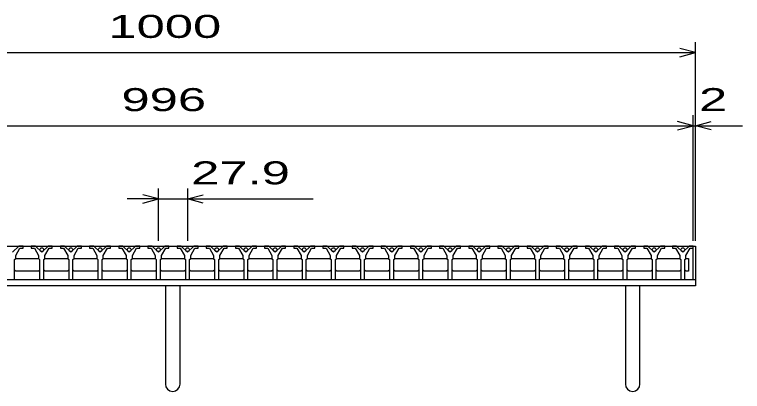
# Model space of a CAD drawing. Units: millimetres, scale not verified. Extents: x -1820 to 1724, y -1285 to 1059.
# Drawn here: x -1079 to -383, y -676 to -316 of the extents above; entities that cross this region are included whole.
import ezdxf
from ezdxf.enums import TextEntityAlignment as Align

# ---------------------------------------------------------------- set-up
doc = ezdxf.new("R2010")
doc.units = ezdxf.units.MM
doc.header["$LTSCALE"] = 10
for name, color, linetype, lineweight in [('16', 3, 'Continuous', 25), ('17', 3, 'Continuous', 25), ('19', 6, 'Continuous', 25), ('22', 2, 'Continuous', 25)]:
    doc.layers.add(name, color=color, linetype=linetype, lineweight=lineweight)
doc.styles.add('ベクトル', font='')
doc.styles.get('ベクトル').set_extended_font_data('ベクトル')

msp = doc.modelspace()

# ---------------------------------------------------------------- linework, layer by layer
at = {"layer": '16'}
for p, q in [((-1426, -537), (-430, -537)), ((-1075.2, -537), (-1081.2, -543)), ((-1078.2, -546), (-1074.2, -539)), ((-1071.2, -537), (-1075.2, -537)), ((-1074.2, -539), (-1071.2, -539)), ((-1071.2, -539), (-1071.2, -537)), ((-1063.3, -537), (-1063.3, -539)), ((-1059.3, -537), (-1063.3, -537)), ((-1063.3, -539), (-1060.3, -539)), ((-1060.3, -539), (-1056.3, -546)), ((-1053.3, -543), (-1059.3, -537)), ((-1047.3, -537), (-1053.3, -543)), ((-1050.3, -546), (-1046.3, -539)), ((-1043.3, -537), (-1047.3, -537)), ((-1046.3, -539), (-1043.3, -539)), ((-1043.3, -539), (-1043.3, -537)), ((-1035.4, -537), (-1035.4, -539)), ((-1031.4, -537), (-1035.4, -537)), ((-1035.4, -539), (-1032.4, -539)), ((-1032.4, -539), (-1028.4, -546)), ((-1025.4, -543), (-1031.4, -537)), ((-1019.4, -537), (-1025.4, -543)), ((-1022.4, -546), (-1018.4, -539)), ((-1015.4, -537), (-1019.4, -537)), ((-1018.4, -539), (-1015.4, -539)), ((-1015.4, -539), (-1015.4, -537)), ((-1007.5, -537), (-1007.5, -539)), ((-1003.5, -537), (-1007.5, -537)), ((-1007.5, -539), (-1004.5, -539)), ((-1004.5, -539), (-1000.5, -546)), ((-997.5, -543), (-1003.5, -537)), ((-991.5, -537), (-997.5, -543)), ((-994.5, -546), (-990.5, -539)), ((-987.5, -537), (-991.5, -537)), ((-990.5, -539), (-987.5, -539)), ((-987.5, -539), (-987.5, -537)), ((-979.6, -537), (-979.6, -539)), ((-975.6, -537), (-979.6, -537)), ((-979.6, -539), (-976.6, -539)), ((-976.6, -539), (-972.6, -546)), ((-969.6, -543), (-975.6, -537)), ((-963.6, -537), (-969.6, -543)), ((-966.6, -546), (-962.6, -539)), ((-959.6, -537), (-963.6, -537)), ((-962.6, -539), (-959.6, -539)), ((-959.6, -539), (-959.6, -537)), ((-951.7, -537), (-951.7, -539)), ((-947.7, -537), (-951.7, -537)), ((-951.7, -539), (-948.7, -539)), ((-948.7, -539), (-944.7, -546)), ((-941.7, -543), (-947.7, -537)), ((-935.7, -537), (-941.7, -543)), ((-938.7, -546), (-934.7, -539)), ((-931.7, -537), (-935.7, -537)), ((-934.7, -539), (-931.7, -539)), ((-931.7, -539), (-931.7, -537)), ((-923.8, -537), (-923.8, -539)), ((-919.8, -537), (-923.8, -537)), ((-923.8, -539), (-920.8, -539)), ((-920.8, -539), (-916.8, -546)), ((-913.8, -543), (-919.8, -537)), ((-907.8, -537), (-913.8, -543)), ((-910.8, -546), (-906.8, -539)), ((-903.8, -537), (-907.8, -537)), ((-906.8, -539), (-903.8, -539)), ((-903.8, -539), (-903.8, -537)), ((-895.9, -537), (-895.9, -539)), ((-891.9, -537), (-895.9, -537)), ((-895.9, -539), (-892.9, -539)), ((-892.9, -539), (-888.9, -546)), ((-885.9, -543), (-891.9, -537)), ((-879.9, -537), (-885.9, -543)), ((-882.9, -546), (-878.9, -539)), ((-875.9, -537), (-879.9, -537)), ((-878.9, -539), (-875.9, -539)), ((-875.9, -539), (-875.9, -537)), ((-868, -537), (-868, -539)), ((-864, -537), (-868, -537)), ((-868, -539), (-865, -539)), ((-865, -539), (-861, -546)), ((-858, -543), (-864, -537)), ((-852, -537), (-858, -543)), ((-855, -546), (-851, -539)), ((-848, -537), (-852, -537)), ((-851, -539), (-848, -539)), ((-848, -539), (-848, -537)), ((-840.1, -537), (-840.1, -539)), ((-836.1, -537), (-840.1, -537)), ((-840.1, -539), (-837.1, -539)), ((-837.1, -539), (-833.1, -546)), ((-830.1, -543), (-836.1, -537)), ((-824.1, -537), (-830.1, -543)), ((-827.1, -546), (-823.1, -539)), ((-820.1, -537), (-824.1, -537)), ((-823.1, -539), (-820.1, -539)), ((-820.1, -539), (-820.1, -537)), ((-812.2, -537), (-812.2, -539)), ((-808.2, -537), (-812.2, -537)), ((-812.2, -539), (-809.2, -539)), ((-809.2, -539), (-805.2, -546)), ((-802.2, -543), (-808.2, -537)), ((-796.2, -537), (-802.2, -543)), ((-799.2, -546), (-795.2, -539)), ((-792.2, -537), (-796.2, -537)), ((-795.2, -539), (-792.2, -539)), ((-792.2, -539), (-792.2, -537)), ((-784.3, -537), (-784.3, -539)), ((-780.3, -537), (-784.3, -537)), ((-784.3, -539), (-781.3, -539)), ((-781.3, -539), (-777.3, -546)), ((-774.3, -543), (-780.3, -537)), ((-768.3, -537), (-774.3, -543)), ((-771.3, -546), (-767.3, -539)), ((-764.3, -537), (-768.3, -537)), ((-767.3, -539), (-764.3, -539)), ((-764.3, -539), (-764.3, -537)), ((-756.4, -537), (-756.4, -539)), ((-752.4, -537), (-756.4, -537)), ((-756.4, -539), (-753.4, -539)), ((-753.4, -539), (-749.4, -546)), ((-746.4, -543), (-752.4, -537)), ((-740.4, -537), (-746.4, -543)), ((-743.4, -546), (-739.4, -539)), ((-736.4, -537), (-740.4, -537)), ((-739.4, -539), (-736.4, -539)), ((-736.4, -539), (-736.4, -537)), ((-728.5, -537), (-728.5, -539)), ((-724.5, -537), (-728.5, -537)), ((-728.5, -539), (-725.5, -539)), ((-725.5, -539), (-721.5, -546)), ((-718.5, -543), (-724.5, -537)), ((-712.5, -537), (-718.5, -543)), ((-715.5, -546), (-711.5, -539)), ((-708.5, -537), (-712.5, -537)), ((-711.5, -539), (-708.5, -539)), ((-708.5, -539), (-708.5, -537)), ((-700.6, -537), (-700.6, -539)), ((-696.6, -537), (-700.6, -537)), ((-700.6, -539), (-697.6, -539)), ((-697.6, -539), (-693.6, -546)), ((-690.6, -543), (-696.6, -537)), ((-684.6, -537), (-690.6, -543)), ((-687.6, -546), (-683.6, -539)), ((-680.6, -537), (-684.6, -537)), ((-683.6, -539), (-680.6, -539)), ((-680.6, -539), (-680.6, -537)), ((-672.7, -537), (-672.7, -539)), ((-668.7, -537), (-672.7, -537)), ((-672.7, -539), (-669.7, -539)), ((-669.7, -539), (-665.7, -546)), ((-662.7, -543), (-668.7, -537)), ((-656.7, -537), (-662.7, -543)), ((-659.7, -546), (-655.7, -539)), ((-652.7, -537), (-656.7, -537)), ((-655.7, -539), (-652.7, -539)), ((-652.7, -539), (-652.7, -537)), ((-644.8, -537), (-644.8, -539)), ((-640.8, -537), (-644.8, -537)), ((-644.8, -539), (-641.8, -539)), ((-641.8, -539), (-637.8, -546)), ((-634.8, -543), (-640.8, -537)), ((-628.8, -537), (-634.8, -543)), ((-631.8, -546), (-627.8, -539)), ((-624.8, -537), (-628.8, -537)), ((-627.8, -539), (-624.8, -539)), ((-624.8, -539), (-624.8, -537)), ((-616.9, -537), (-616.9, -539)), ((-612.9, -537), (-616.9, -537)), ((-616.9, -539), (-613.9, -539)), ((-613.9, -539), (-609.9, -546)), ((-606.9, -543), (-612.9, -537)), ((-600.9, -537), (-606.9, -543)), ((-603.9, -546), (-599.9, -539)), ((-596.9, -537), (-600.9, -537)), ((-599.9, -539), (-596.9, -539)), ((-596.9, -539), (-596.9, -537)), ((-589, -537), (-589, -539)), ((-585, -537), (-589, -537)), ((-589, -539), (-586, -539)), ((-586, -539), (-582, -546)), ((-579, -543), (-585, -537)), ((-573, -537), (-579, -543)), ((-576, -546), (-572, -539)), ((-569, -537), (-573, -537)), ((-572, -539), (-569, -539)), ((-569, -539), (-569, -537)), ((-561.1, -537), (-561.1, -539)), ((-557.1, -537), (-561.1, -537)), ((-561.1, -539), (-558.1, -539)), ((-558.1, -539), (-554.1, -546)), ((-551.1, -543), (-557.1, -537)), ((-545.1, -537), (-551.1, -543)), ((-548.1, -546), (-544.1, -539)), ((-541.1, -537), (-545.1, -537)), ((-544.1, -539), (-541.1, -539)), ((-541.1, -539), (-541.1, -537)), ((-533.2, -537), (-533.2, -539)), ((-529.2, -537), (-533.2, -537)), ((-533.2, -539), (-530.2, -539)), ((-530.2, -539), (-526.2, -546)), ((-523.2, -543), (-529.2, -537)), ((-517.2, -537), (-523.2, -543)), ((-520.2, -546), (-516.2, -539)), ((-513.2, -537), (-517.2, -537)), ((-516.2, -539), (-513.2, -539)), ((-513.2, -539), (-513.2, -537)), ((-505.3, -537), (-505.3, -539)), ((-501.3, -537), (-505.3, -537)), ((-505.3, -539), (-502.3, -539)), ((-502.3, -539), (-498.3, -546)), ((-495.3, -543), (-501.3, -537)), ((-489.3, -537), (-495.3, -543)), ((-492.3, -546), (-488.3, -539)), ((-485.3, -537), (-489.3, -537)), ((-488.3, -539), (-485.3, -539)), ((-485.3, -539), (-485.3, -537)), ((-477.4, -537), (-477.4, -539)), ((-473.4, -537), (-477.4, -537)), ((-477.4, -539), (-474.4, -539)), ((-474.4, -539), (-470.4, -546)), ((-467.4, -543), (-473.4, -537)), ((-461.4, -537), (-467.4, -543)), ((-464.4, -546), (-460.4, -539)), ((-457.4, -537), (-461.4, -537)), ((-460.4, -539), (-457.4, -539)), ((-457.4, -539), (-457.4, -537)), ((-450, -537), (-450, -539)), ((-446, -537), (-450, -537)), ((-450, -539), (-447, -539)), ((-447, -539), (-443, -546)), ((-440, -543), (-446, -537)), ((-434, -537), (-440, -543)), ((-437, -546), (-433, -539)), ((-430, -537), (-434, -537)), ((-433, -539), (-430, -539)), ((-430, -539), (-430, -537)), ((-430, -569), (-430, -537)), ((-1079.2, -550), (-1078.2, -549)), ((-1079.2, -569), (-1079.2, -550)), ((-1078.95, -550), (-1077.95, -549)), ((-1078.2, -549), (-1078.2, -546)), ((-1077.95, -549), (-1056.55, -549)), ((-1056.55, -549), (-1055.55, -550)), ((-1056.3, -546), (-1056.3, -549)), ((-1056.3, -549), (-1055.3, -550)), ((-1055.3, -550), (-1055.3, -569)), ((-1051.3, -550), (-1050.3, -549)), ((-1051.3, -569), (-1051.3, -550)), ((-1051.05, -550), (-1050.05, -549)), ((-1050.3, -549), (-1050.3, -546)), ((-1050.05, -549), (-1028.65, -549)), ((-1028.65, -549), (-1027.65, -550)), ((-1028.4, -546), (-1028.4, -549)), ((-1028.4, -549), (-1027.4, -550)), ((-1027.4, -550), (-1027.4, -569)), ((-1023.4, -550), (-1022.4, -549)), ((-1023.4, -569), (-1023.4, -550)), ((-1023.15, -550), (-1022.15, -549)), ((-1022.4, -549), (-1022.4, -546)), ((-1022.15, -549), (-1000.75, -549)), ((-1000.75, -549), (-999.75, -550)), ((-1000.5, -546), (-1000.5, -549)), ((-1000.5, -549), (-999.5, -550)), ((-999.5, -550), (-999.5, -569)), ((-995.5, -550), (-994.5, -549)), ((-995.5, -569), (-995.5, -550)), ((-995.25, -550), (-994.25, -549)), ((-994.5, -549), (-994.5, -546)), ((-994.25, -549), (-972.85, -549)), ((-972.85, -549), (-971.85, -550)), ((-972.6, -546), (-972.6, -549)), ((-972.6, -549), (-971.6, -550)), ((-971.6, -550), (-971.6, -569)), ((-967.6, -550), (-966.6, -549)), ((-967.6, -569), (-967.6, -550)), ((-967.35, -550), (-966.35, -549)), ((-966.6, -549), (-966.6, -546)), ((-966.35, -549), (-944.95, -549)), ((-944.95, -549), (-943.95, -550)), ((-944.7, -546), (-944.7, -549)), ((-944.7, -549), (-943.7, -550)), ((-943.7, -550), (-943.7, -569)), ((-939.7, -550), (-938.7, -549)), ((-939.7, -569), (-939.7, -550)), ((-939.45, -550), (-938.45, -549)), ((-938.7, -549), (-938.7, -546)), ((-938.45, -549), (-917.05, -549)), ((-917.05, -549), (-916.05, -550)), ((-916.8, -546), (-916.8, -549)), ((-916.8, -549), (-915.8, -550)), ((-915.8, -550), (-915.8, -569)), ((-911.8, -550), (-910.8, -549)), ((-911.8, -569), (-911.8, -550)), ((-911.55, -550), (-910.55, -549)), ((-910.8, -549), (-910.8, -546)), ((-910.55, -549), (-889.15, -549)), ((-889.15, -549), (-888.15, -550)), ((-888.9, -546), (-888.9, -549)), ((-888.9, -549), (-887.9, -550)), ((-887.9, -550), (-887.9, -569)), ((-883.9, -550), (-882.9, -549)), ((-883.9, -569), (-883.9, -550)), ((-883.65, -550), (-882.65, -549)), ((-882.9, -549), (-882.9, -546)), ((-882.65, -549), (-861.25, -549)), ((-861.25, -549), (-860.25, -550)), ((-861, -546), (-861, -549)), ((-861, -549), (-860, -550)), ((-860, -550), (-860, -569)), ((-856, -550), (-855, -549)), ((-856, -569), (-856, -550)), ((-855.75, -550), (-854.75, -549)), ((-855, -549), (-855, -546)), ((-854.75, -549), (-833.35, -549)), ((-833.35, -549), (-832.35, -550)), ((-833.1, -546), (-833.1, -549)), ((-833.1, -549), (-832.1, -550)), ((-832.1, -550), (-832.1, -569)), ((-828.1, -550), (-827.1, -549)), ((-828.1, -569), (-828.1, -550)), ((-827.85, -550), (-826.85, -549)), ((-827.1, -549), (-827.1, -546)), ((-826.85, -549), (-805.45, -549)), ((-805.45, -549), (-804.45, -550)), ((-805.2, -546), (-805.2, -549)), ((-805.2, -549), (-804.2, -550)), ((-804.2, -550), (-804.2, -569)), ((-800.2, -550), (-799.2, -549)), ((-800.2, -569), (-800.2, -550)), ((-799.95, -550), (-798.95, -549)), ((-799.2, -549), (-799.2, -546)), ((-798.95, -549), (-777.55, -549)), ((-777.55, -549), (-776.55, -550)), ((-777.3, -546), (-777.3, -549)), ((-777.3, -549), (-776.3, -550)), ((-776.3, -550), (-776.3, -569)), ((-772.3, -550), (-771.3, -549)), ((-772.3, -569), (-772.3, -550)), ((-772.05, -550), (-771.05, -549)), ((-771.3, -549), (-771.3, -546)), ((-771.05, -549), (-749.65, -549)), ((-749.65, -549), (-748.65, -550)), ((-749.4, -546), (-749.4, -549)), ((-749.4, -549), (-748.4, -550)), ((-748.4, -550), (-748.4, -569)), ((-744.4, -550), (-743.4, -549)), ((-744.4, -569), (-744.4, -550)), ((-744.15, -550), (-743.15, -549)), ((-743.4, -549), (-743.4, -546)), ((-743.15, -549), (-721.75, -549)), ((-721.75, -549), (-720.75, -550)), ((-721.5, -546), (-721.5, -549)), ((-721.5, -549), (-720.5, -550)), ((-720.5, -550), (-720.5, -569)), ((-716.5, -550), (-715.5, -549)), ((-716.5, -569), (-716.5, -550)), ((-716.25, -550), (-715.25, -549)), ((-715.5, -549), (-715.5, -546)), ((-715.25, -549), (-693.85, -549)), ((-693.85, -549), (-692.85, -550)), ((-693.6, -546), (-693.6, -549)), ((-693.6, -549), (-692.6, -550)), ((-692.6, -550), (-692.6, -569)), ((-688.6, -550), (-687.6, -549)), ((-688.6, -569), (-688.6, -550)), ((-688.35, -550), (-687.35, -549)), ((-687.6, -549), (-687.6, -546)), ((-687.35, -549), (-665.95, -549)), ((-665.95, -549), (-664.95, -550)), ((-665.7, -546), (-665.7, -549)), ((-665.7, -549), (-664.7, -550)), ((-664.7, -550), (-664.7, -569)), ((-660.7, -550), (-659.7, -549)), ((-660.7, -569), (-660.7, -550)), ((-660.45, -550), (-659.45, -549)), ((-659.7, -549), (-659.7, -546)), ((-659.45, -549), (-638.05, -549)), ((-638.05, -549), (-637.05, -550)), ((-637.8, -546), (-637.8, -549)), ((-637.8, -549), (-636.8, -550)), ((-636.8, -550), (-636.8, -569)), ((-632.8, -550), (-631.8, -549)), ((-632.8, -569), (-632.8, -550)), ((-632.55, -550), (-631.55, -549)), ((-631.8, -549), (-631.8, -546)), ((-631.55, -549), (-610.15, -549)), ((-610.15, -549), (-609.15, -550)), ((-609.9, -546), (-609.9, -549)), ((-609.9, -549), (-608.9, -550)), ((-608.9, -550), (-608.9, -569)), ((-604.9, -550), (-603.9, -549)), ((-604.9, -569), (-604.9, -550)), ((-604.65, -550), (-603.65, -549)), ((-603.9, -549), (-603.9, -546)), ((-603.65, -549), (-582.25, -549)), ((-582.25, -549), (-581.25, -550)), ((-582, -546), (-582, -549)), ((-582, -549), (-581, -550)), ((-581, -550), (-581, -569)), ((-577, -550), (-576, -549)), ((-577, -569), (-577, -550)), ((-576.75, -550), (-575.75, -549)), ((-576, -549), (-576, -546)), ((-575.75, -549), (-554.35, -549)), ((-554.35, -549), (-553.35, -550)), ((-554.1, -546), (-554.1, -549)), ((-554.1, -549), (-553.1, -550)), ((-553.1, -550), (-553.1, -569)), ((-549.1, -550), (-548.1, -549)), ((-549.1, -569), (-549.1, -550)), ((-548.85, -550), (-547.85, -549)), ((-548.1, -549), (-548.1, -546)), ((-547.85, -549), (-526.45, -549)), ((-526.45, -549), (-525.45, -550)), ((-526.2, -546), (-526.2, -549)), ((-526.2, -549), (-525.2, -550)), ((-525.2, -550), (-525.2, -569)), ((-521.2, -550), (-520.2, -549)), ((-521.2, -569), (-521.2, -550)), ((-520.95, -550), (-519.95, -549)), ((-520.2, -549), (-520.2, -546)), ((-519.95, -549), (-498.55, -549)), ((-498.55, -549), (-497.55, -550)), ((-498.3, -546), (-498.3, -549)), ((-498.3, -549), (-497.3, -550)), ((-497.3, -550), (-497.3, -569)), ((-493.3, -550), (-492.3, -549)), ((-493.3, -569), (-493.3, -550)), ((-493.05, -550), (-492.05, -549)), ((-492.3, -549), (-492.3, -546)), ((-492.05, -549), (-470.65, -549)), ((-470.65, -549), (-469.65, -550)), ((-470.4, -546), (-470.4, -549)), ((-470.4, -549), (-469.4, -550)), ((-469.4, -550), (-469.4, -569)), ((-465.4, -550), (-464.4, -549)), ((-465.4, -569), (-465.4, -550)), ((-465.15, -550), (-464.15, -549)), ((-464.4, -549), (-464.4, -546)), ((-464.15, -549), (-443.25, -549)), ((-443.25, -549), (-442.25, -550)), ((-443, -546), (-443, -549)), ((-443, -549), (-442, -550)), ((-442, -550), (-442, -569)), ((-438, -550), (-437, -549)), ((-438, -569), (-438, -550)), ((-437, -549), (-437, -546)), ((-1077.95, -561), (-1078.95, -560)), ((-1056.55, -561), (-1077.95, -561)), ((-1055.55, -560), (-1056.55, -561)), ((-1050.05, -561), (-1051.05, -560)), ((-1028.65, -561), (-1050.05, -561)), ((-1027.65, -560), (-1028.65, -561)), ((-1022.15, -561), (-1023.15, -560)), ((-1000.75, -561), (-1022.15, -561)), ((-999.75, -560), (-1000.75, -561)), ((-994.25, -561), (-995.25, -560)), ((-972.85, -561), (-994.25, -561)), ((-971.85, -560), (-972.85, -561)), ((-966.35, -561), (-967.35, -560)), ((-944.95, -561), (-966.35, -561)), ((-943.95, -560), (-944.95, -561)), ((-938.45, -561), (-939.45, -560)), ((-917.05, -561), (-938.45, -561)), ((-916.05, -560), (-917.05, -561)), ((-910.55, -561), (-911.55, -560)), ((-889.15, -561), (-910.55, -561)), ((-888.15, -560), (-889.15, -561)), ((-882.65, -561), (-883.65, -560)), ((-861.25, -561), (-882.65, -561)), ((-860.25, -560), (-861.25, -561)), ((-854.75, -561), (-855.75, -560)), ((-833.35, -561), (-854.75, -561)), ((-832.35, -560), (-833.35, -561)), ((-826.85, -561), (-827.85, -560)), ((-805.45, -561), (-826.85, -561)), ((-804.45, -560), (-805.45, -561)), ((-798.95, -561), (-799.95, -560)), ((-777.55, -561), (-798.95, -561)), ((-776.55, -560), (-777.55, -561)), ((-771.05, -561), (-772.05, -560)), ((-749.65, -561), (-771.05, -561)), ((-748.65, -560), (-749.65, -561)), ((-743.15, -561), (-744.15, -560)), ((-721.75, -561), (-743.15, -561)), ((-720.75, -560), (-721.75, -561)), ((-715.25, -561), (-716.25, -560)), ((-693.85, -561), (-715.25, -561)), ((-692.85, -560), (-693.85, -561)), ((-687.35, -561), (-688.35, -560)), ((-665.95, -561), (-687.35, -561)), ((-664.95, -560), (-665.95, -561)), ((-659.45, -561), (-660.45, -560)), ((-638.05, -561), (-659.45, -561)), ((-637.05, -560), (-638.05, -561)), ((-631.55, -561), (-632.55, -560)), ((-610.15, -561), (-631.55, -561)), ((-609.15, -560), (-610.15, -561)), ((-603.65, -561), (-604.65, -560)), ((-582.25, -561), (-603.65, -561)), ((-581.25, -560), (-582.25, -561)), ((-575.75, -561), (-576.75, -560)), ((-554.35, -561), (-575.75, -561)), ((-553.35, -560), (-554.35, -561)), ((-547.85, -561), (-548.85, -560)), ((-526.45, -561), (-547.85, -561)), ((-525.45, -560), (-526.45, -561)), ((-519.95, -561), (-520.95, -560)), ((-498.55, -561), (-519.95, -561)), ((-497.55, -560), (-498.55, -561)), ((-492.05, -561), (-493.05, -560)), ((-470.65, -561), (-492.05, -561)), ((-469.65, -560), (-470.65, -561)), ((-464.15, -561), (-465.15, -560)), ((-443.25, -561), (-464.15, -561)), ((-442.25, -560), (-443.25, -561)), ((-1426, -569), (-430, -569)), ((-1083.2, -569), (-1079.2, -569)), ((-1055.3, -569), (-1051.3, -569)), ((-1027.4, -569), (-1023.4, -569)), ((-999.5, -569), (-995.5, -569)), ((-971.6, -569), (-967.6, -569)), ((-943.7, -569), (-939.7, -569)), ((-915.8, -569), (-911.8, -569)), ((-887.9, -569), (-883.9, -569)), ((-860, -569), (-856, -569)), ((-832.1, -569), (-828.1, -569)), ((-804.2, -569), (-800.2, -569)), ((-776.3, -569), (-772.3, -569)), ((-748.4, -569), (-744.4, -569)), ((-720.5, -569), (-716.5, -569)), ((-692.6, -569), (-688.6, -569)), ((-664.7, -569), (-660.7, -569)), ((-636.8, -569), (-632.8, -569)), ((-608.9, -569), (-604.9, -569)), ((-581, -569), (-577, -569)), ((-553.1, -569), (-549.1, -569)), ((-525.2, -569), (-521.2, -569)), ((-497.3, -569), (-493.3, -569)), ((-469.4, -569), (-465.4, -569)), ((-442, -569), (-438, -569))]:
    msp.add_line(p, q, dxfattribs=at)
for centre in [(-1053.3, -540.5), (-1025.4, -540.5), (-997.5, -540.5), (-969.6, -540.5), (-941.7, -540.5), (-913.8, -540.5), (-885.9, -540.5), (-858, -540.5), (-830.1, -540.5), (-802.2, -540.5), (-774.3, -540.5), (-746.4, -540.5), (-718.5, -540.5), (-690.6, -540.5), (-662.7, -540.5), (-634.8, -540.5), (-606.9, -540.5), (-579, -540.5), (-551.1, -540.5), (-523.2, -540.5), (-495.3, -540.5), (-467.4, -540.5), (-440, -540.5)]:
    msp.add_circle(centre, 1.8, dxfattribs=at)
at = {"layer": '17'}
for p, q in [((-437.75, -550), (-436.75, -549)), ((-436.75, -549), (-434.75, -549)), ((-434.75, -549), (-434.75, -561)), ((-436.75, -561), (-437.75, -560)), ((-434.75, -561), (-436.75, -561))]:
    msp.add_line(p, q, dxfattribs=at)
at = {"layer": '19'}
for p, q in [((-430, -537), (-428, -537)), ((-428, -537), (-428, -569)), ((-1428, -569), (-428, -569)), ((-428, -569), (-428, -575)), ((-428, -575), (-1428, -575)), ((-935, -575), (-935, -669)), ((-921, -669), (-921, -575)), ((-495, -575), (-495, -669)), ((-481, -669), (-481, -575))]:
    msp.add_line(p, q, dxfattribs=at)
for centre in [(-928, -669), (-488, -669)]:
    msp.add_arc(centre, 7, 180, 0, dxfattribs=at)
at = {"layer": '22', "color": 4}
for p, q in [((-428, -352), (-443, -348)), ((-428, -532), (-428, -342)), ((-1428, -352), (-428, -352)), ((-443, -356), (-428, -352)), ((-430, -532), (-430, -412)), ((-428, -532), (-428, -412)), ((-1426, -422), (-430, -422)), ((-430, -422), (-445, -418)), ((-445, -426), (-430, -422)), ((-430, -422), (-428, -422)), ((-428, -422), (-413, -418)), ((-413, -426), (-428, -422)), ((-428, -422), (-383, -422)), ((-941.7, -532), (-941.7, -482)), ((-913.8, -482), (-913.8, -532)), ((-941.7, -492), (-971.7, -492)), ((-941.7, -492), (-956.7, -488)), ((-956.7, -496), (-941.7, -492)), ((-941.7, -492), (-913.8, -492)), ((-913.8, -492), (-898.8, -488)), ((-913.8, -492), (-793.8, -492)), ((-898.8, -496), (-913.8, -492))]:
    msp.add_line(p, q, dxfattribs=at)

# ---------------------------------------------------------------- texts
at = {"layer": '22', "style": 'ベクトル', "width": 1.65}
for s, p in [(' 1000 ', (-1003, -327)), (' 996 ', (-990.5, -397)), (' 2 ', (-438, -397)), (' 27.9 ', (-923.8, -467))]:
    msp.add_text(s, height=21.99, dxfattribs=at).set_placement(p, align=Align.MIDDLE_LEFT)

doc.saveas('drawing.dxf')
